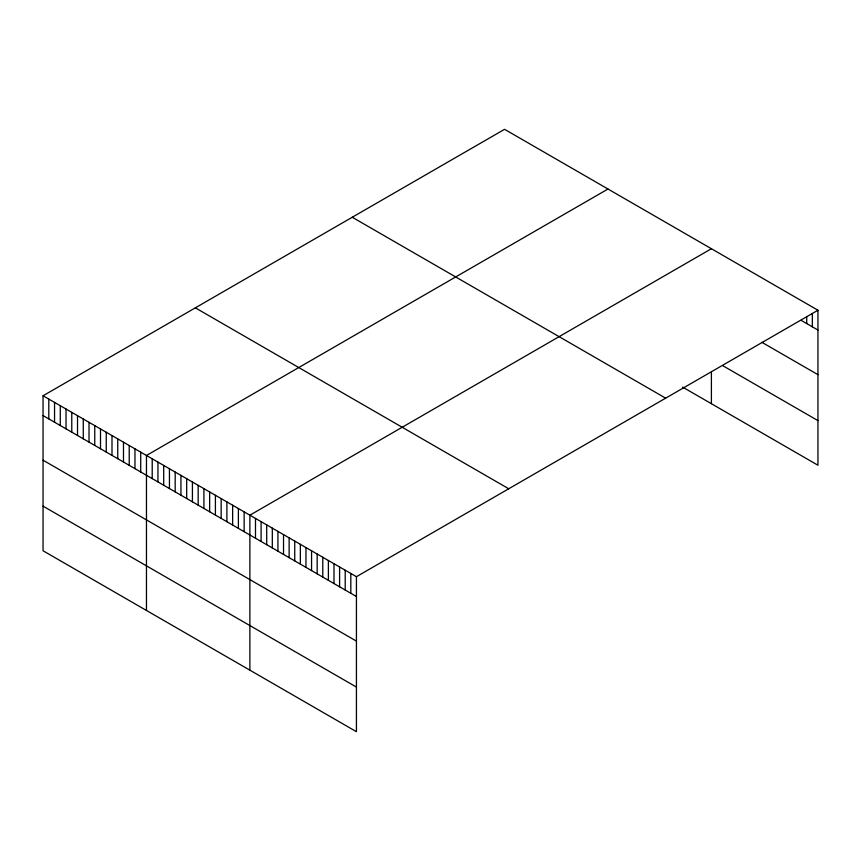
<?xml version="1.0" encoding="UTF-8"?>
<svg xmlns="http://www.w3.org/2000/svg" width="861" height="861" viewBox="0 0 861 861"><rect width="100%" height="100%" fill="white"/><g stroke="black" fill="none" stroke-linecap="round" stroke-linejoin="round"><path stroke-width="1.29" d="M817.95 310.24L356.432 576.698L356.432 731.689L43.05 550.76L43.05 395.769L504.568 129.311L817.95 310.24L817.95 465.231L682.676 387.127M607.984 189.022L146.467 455.48L146.467 610.46M711.401 248.732L249.884 515.19L249.884 670.17M801.128 320.346L817.95 330.054M761.867 342.291L817.95 374.664M722.616 365.581L817.95 420.62M352.267 217.252L665.65 398.169M195.35 307.84L508.733 488.768M43.05 395.769L356.432 576.698M43.05 415.583L356.432 596.512M43.05 460.194L356.432 641.122M43.05 506.15L356.432 687.078M812.343 313.608L812.343 326.814M806.735 316.977L806.735 323.585M711.401 371.844L711.401 403.712M350.825 573.458L350.825 593.272M345.207 570.23L345.207 590.043M339.6 566.99L339.6 586.804M333.993 563.751L333.993 583.564M328.385 560.511L328.385 580.325M322.778 557.271L322.778 577.085M317.171 554.043L317.171 573.846M311.564 550.803L311.564 570.617M305.956 547.564L305.956 567.377M300.349 544.324L300.349 564.138M294.742 541.085L294.742 560.898M289.135 537.845L289.135 557.659M283.527 534.616L283.527 554.419M277.92 531.377L277.92 551.191M272.313 528.137L272.313 547.951M266.706 524.898L266.706 544.712M261.098 521.658L261.098 541.472M255.491 518.419L255.491 538.233M244.137 511.864L244.137 531.678M238.389 508.55L238.389 528.363M232.642 505.235L232.642 525.049M226.895 501.92L226.895 521.734M221.159 498.605L221.159 518.408M215.411 495.279L215.411 515.093M209.664 491.965L209.664 511.778M203.917 488.65L203.917 508.464M198.17 485.335L198.17 505.149M192.423 482.02L192.423 501.823M186.686 478.694L186.686 498.508M180.939 475.38L180.939 495.193M175.192 472.065L175.192 491.879M169.445 468.75L169.445 488.564M163.698 465.435L163.698 485.238M157.95 462.109L157.95 481.923M152.214 458.795L152.214 478.608M140.72 452.165L140.72 471.979M134.973 448.85L134.973 468.653M129.225 445.524L129.225 465.338M123.489 442.21L123.489 462.023M117.742 438.895L117.742 458.709M111.995 435.58L111.995 455.394M106.247 432.265L106.247 452.068M100.5 428.939L100.5 448.753M94.753 425.625L94.753 445.438M89.017 422.31L89.017 442.123M83.269 418.995L83.269 438.809M77.522 415.68L77.522 435.483M71.775 412.354L71.775 432.168M66.028 409.04L66.028 428.853M60.281 405.725L60.281 425.538M54.544 402.41L54.544 422.224M48.797 399.095L48.797 418.898"/></g></svg>
